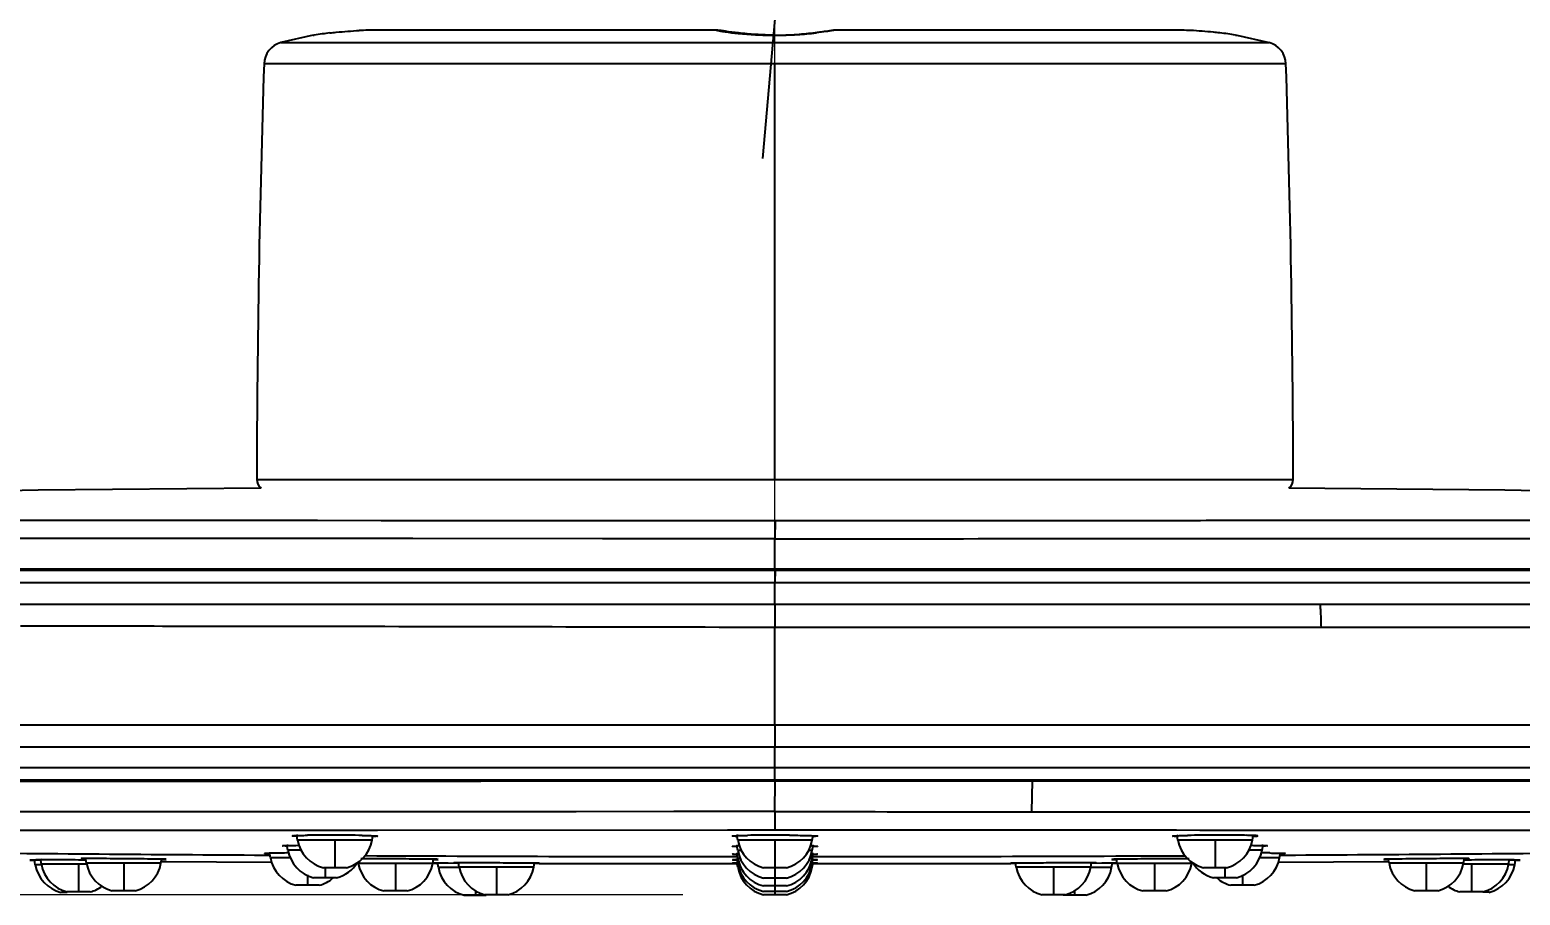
# Model space of a CAD drawing. Extents: x 0 to 3160, y 0 to 2315.
# Drawn here: x 1626.8 to 1691.5, y 1269.8 to 1307.4 of the extents above; entities that cross this region are included whole.
import ezdxf

# ---------------------------------------------------------------- set-up
doc = ezdxf.new("R2010")
doc.units = 0
doc.header["$LTSCALE"] = 10
doc.header["$MEASUREMENT"] = 0
doc.header["$PDMODE"] = 3
doc.header["$PDSIZE"] = -10
doc.linetypes.add('CENTER2', pattern=[28.575, 19.05, -3.175, 3.175, -3.175])
doc.layers.get('0').update_dxf_attribs({"linetype": 'CONTINUOUS'})
doc.layers.get('DEFPOINTS').update_dxf_attribs({"linetype": 'CONTINUOUS'})
doc.layers.add('Cneter', color=1, linetype='CENTER2', lineweight=13)
doc.styles.add('Daelim Dimension', font='')
doc.styles.get('Daelim Dimension').set_extended_font_data('나눔고딕')
doc.dimstyles.new('DEFAULT', dxfattribs={"dimscale": 2, "dimtxt": 2, "dimasz": 2, "dimexe": 0, "dimexo": 2, "dimgap": 1, "dimtad": 1, "dimdec": 1, "dimzin": 9, "dimdsep": 46, "dimtxsty": 'Daelim Dimension', "dimcen": 0.5, "dimclrd": 252, "dimclre": 252, "dimclrt": 3, "dimadec": 1, "dimazin": 0, "dimtfac": 1, "dimtdec": 1, "dimtix": 1, "dimtmove": 0, "dimatfit": 3, "dimfxl": 1, "dimtolj": 1, "dimtzin": 1, "dimlwd": 9, "dimlwe": 9, "dimarcsym": 0})

# ---------------------------------------------------------------- blocks, each defined once
blk = doc.blocks.new('*D8')
at = {"color": 5, "lineweight": 9, "ltscale": 0.5, "transparency": 16777216}
for p, q in [((1691.512, 1391.043), (1546.206, 1391.043)), ((1548.206, 1383.043), (1548.206, 1277.856)), ((1655.114, 1269.856), (1546.206, 1269.856))]:
    blk.add_line(p, q, dxfattribs=at)
at = {"color": 5, "ltscale": 0.5, "transparency": 16777216}
for points in [[(1546.873, 1383.043), (1549.539, 1383.043), (1548.206, 1391.043)], [(1546.873, 1277.856), (1549.539, 1277.856), (1548.206, 1269.856)]]:
    blk.add_solid(points, dxfattribs=at)
at = {"layer": 'DEFPOINTS', "color": 0, "ltscale": 0.5, "transparency": 16777216}
for p in [(1695.512, 1391.043), (1548.206, 1269.856), (1659.114, 1269.856)]:
    blk.add_point(p, dxfattribs=at)
at = {"color": 7, "lineweight": -3, "ltscale": 0.5, "transparency": 16777216, "insert": (1524.632, 1330.45), "char_height": 20, "attachment_point": 2, "rotation": 90, "style": 'Daelim Dimension'}
blk.add_mtext('\\A1;121', dxfattribs=at)
blk = doc.blocks.new('*D9')
at = {"color": 5, "lineweight": 9, "ltscale": 0.5, "transparency": 16777216}
for p, q in [((1659.114, 1273.856), (1659.114, 1437.376)), ((2066.626, 1346.077), (2066.626, 1437.376)), ((2058.626, 1435.376), (1667.114, 1435.376))]:
    blk.add_line(p, q, dxfattribs=at)
at = {"color": 5, "ltscale": 0.5, "transparency": 16777216}
for points in [[(1667.114, 1436.709), (1667.114, 1434.043), (1659.114, 1435.376)], [(2058.626, 1436.709), (2058.626, 1434.043), (2066.626, 1435.376)]]:
    blk.add_solid(points, dxfattribs=at)
at = {"layer": 'DEFPOINTS', "color": 0, "ltscale": 0.5, "transparency": 16777216}
for p in [(1659.114, 1435.376), (2066.626, 1342.077), (1659.114, 1269.856)]:
    blk.add_point(p, dxfattribs=at)
at = {"color": 7, "lineweight": -3, "ltscale": 0.5, "transparency": 16777216, "insert": (1862.87, 1459.093), "char_height": 20, "attachment_point": 2, "style": 'Daelim Dimension'}
blk.add_mtext('\\A1;450', dxfattribs=at)

msp = doc.modelspace()

# ---------------------------------------------------------------- linework, layer by layer
at = {"color": 7, "linetype": 'Continuous', "lineweight": -3}
for p, q in [((1639.066, 1307.171), (1637.662, 1306.856)), ((1639.066, 1307.171), (1639.108, 1307.177)), ((1656.562, 1307.392), (1641.806, 1307.392)), ((1656.569, 1307.392), (1656.562, 1307.39)), ((1656.562, 1307.39), (1656.621, 1307.374)), ((1676.421, 1307.392), (1661.666, 1307.392)), ((1679.113, 1307.178), (1679.163, 1307.171)), ((1679.162, 1307.171), (1680.566, 1306.856)), ((1636.614, 1287.892), (1681.614, 1287.892)), ((1690.795, 1287.428), (1681.427, 1287.507)), ((1754.099, 1286.123), (1690.795, 1287.428)), ((1659.114, 1283.996), (1659.114, 1285.314)), ((1659.116, 1283.997), (1619.451, 1283.998)), ((1699.114, 1283.998), (1659.117, 1283.997)), ((1626.28, 1283.41), (1648.239, 1283.416)), ((1648.239, 1283.416), (1648.378, 1283.416)), ((1648.378, 1283.416), (1659.114, 1283.417)), ((1666.436, 1283.417), (1666.586, 1283.417)), ((1683.816, 1283.414), (1703.632, 1283.415)), ((1638.193, 1282.455), (1637.77, 1282.455)), ((1641.37, 1282.456), (1638.193, 1282.455)), ((1641.794, 1282.456), (1641.37, 1282.456)), ((1642.468, 1282.456), (1641.794, 1282.456)), ((1657.314, 1282.456), (1656.297, 1282.456)), ((1659.114, 1282.456), (1657.314, 1282.456)), ((1682.82, 1281.471), (1683.558, 1281.472)), ((1683.558, 1281.472), (1683.716, 1281.472)), ((1686.851, 1281.473), (1719.15, 1281.449)), ((1622.549, 1274.784), (1636.896, 1274.787)), ((1636.896, 1274.787), (1646.34, 1274.787)), ((1647.797, 1274.786), (1646.339, 1274.786)), ((1659.113, 1274.787), (1647.797, 1274.786)), ((1659.114, 1274.788), (1659.089, 1273.469)), ((1670.278, 1274.796), (1659.112, 1274.796)), ((1675.126, 1274.787), (1670.278, 1274.787)), ((1677.74, 1274.787), (1675.126, 1274.787)), ((1678.24, 1274.787), (1677.74, 1274.787)), ((1678.74, 1274.787), (1678.24, 1274.787)), ((1681.348, 1274.788), (1678.74, 1274.787)), ((1728.521, 1274.787), (1681.348, 1274.788)), ((1638.389, 1272.229), (1638.35, 1272.451)), ((1641.62, 1272.229), (1641.657, 1272.441)), ((1657.499, 1272.227), (1657.46, 1272.444)), ((1660.73, 1272.227), (1660.768, 1272.444)), ((1676.608, 1272.229), (1676.571, 1272.441)), ((1679.839, 1272.229), (1679.878, 1272.451)), ((1637.204, 1271.468), (1637.164, 1271.695)), ((1637.966, 1271.797), (1637.926, 1272.021)), ((1638.393, 1272.006), (1638.466, 1272.007)), ((1657.499, 1271.782), (1657.46, 1271.999)), ((1657.499, 1271.438), (1657.46, 1271.655)), ((1660.73, 1271.782), (1660.768, 1271.999)), ((1660.73, 1271.438), (1660.768, 1271.655)), ((1679.762, 1272.007), (1679.835, 1272.006)), ((1680.262, 1271.797), (1680.302, 1272.021)), ((1681.024, 1271.468), (1681.064, 1271.695)), ((1626.789, 1271.362), (1626.76, 1271.362)), ((1626.76, 1271.362), (1626.948, 1271.36)), ((1626.947, 1271.36), (1626.789, 1271.362)), ((1627.209, 1271.358), (1626.947, 1271.36)), ((1626.999, 1271.161), (1626.957, 1271.397)), ((1627.261, 1271.181), (1627.22, 1271.416)), ((1629.203, 1271.365), (1628.877, 1271.368)), ((1629.222, 1271.229), (1629.181, 1271.463)), ((1632.5, 1271.402), (1632.438, 1271.403)), ((1632.453, 1271.229), (1632.488, 1271.431)), ((1632.453, 1271.311), (1637.277, 1271.277)), ((1640.505, 1271.034), (1639.505, 1271.034)), ((1640.971, 1271.251), (1641.022, 1271.251)), ((1641.022, 1271.22), (1641.013, 1271.27)), ((1644.253, 1271.22), (1644.29, 1271.428)), ((1644.29, 1271.228), (1644.262, 1271.228)), ((1644.262, 1271.228), (1644.449, 1271.227)), ((1644.449, 1271.227), (1644.29, 1271.228)), ((1644.924, 1271.225), (1644.449, 1271.227)), ((1644.499, 1271.037), (1644.46, 1271.256)), ((1645.369, 1271.223), (1644.924, 1271.225)), ((1645.406, 1271.052), (1645.366, 1271.277)), ((1648.685, 1271.231), (1648.623, 1271.232)), ((1648.637, 1271.052), (1648.674, 1271.263)), ((1648.871, 1271.212), (1657.499, 1271.212)), ((1657.484, 1271.238), (1657.45, 1271.238)), ((1657.499, 1271.194), (1657.465, 1271.384)), ((1657.499, 1271.052), (1657.474, 1271.19)), ((1659.614, 1271.031), (1658.614, 1271.031)), ((1660.73, 1271.194), (1660.763, 1271.384)), ((1660.73, 1271.212), (1669.357, 1271.212)), ((1660.73, 1271.052), (1660.754, 1271.19)), ((1660.777, 1271.238), (1660.743, 1271.238)), ((1660.746, 1271.231), (1660.779, 1271.232)), ((1669.592, 1271.052), (1669.554, 1271.263)), ((1672.873, 1271.244), (1672.81, 1271.244)), ((1672.822, 1271.052), (1672.862, 1271.277)), ((1673.307, 1271.225), (1672.859, 1271.223)), ((1673.72, 1271.227), (1673.307, 1271.225)), ((1673.779, 1271.227), (1673.72, 1271.227)), ((1673.73, 1271.037), (1673.768, 1271.256)), ((1673.966, 1271.228), (1673.779, 1271.227)), ((1673.78, 1271.227), (1673.937, 1271.228)), ((1673.937, 1271.228), (1673.966, 1271.228)), ((1673.975, 1271.22), (1673.938, 1271.428)), ((1677.206, 1271.251), (1677.247, 1271.251)), ((1678.724, 1271.034), (1677.724, 1271.034)), ((1680.951, 1271.277), (1685.775, 1271.311)), ((1685.775, 1271.229), (1685.74, 1271.431)), ((1689.058, 1271.431), (1688.995, 1271.431)), ((1689.006, 1271.229), (1689.047, 1271.463)), ((1689.351, 1271.368), (1689.025, 1271.365)), ((1691.018, 1271.382), (1690.959, 1271.382)), ((1690.967, 1271.181), (1691.008, 1271.416)), ((1691.279, 1271.36), (1691.226, 1271.36)), ((1691.23, 1271.161), (1691.267, 1271.371)), ((1691.468, 1271.362), (1691.279, 1271.36)), ((1691.282, 1271.36), (1691.438, 1271.362)), ((1691.438, 1271.362), (1691.468, 1271.362)), ((1639.319, 1270.272), (1638.319, 1270.272)), ((1640.081, 1270.601), (1639.082, 1270.601)), ((1659.614, 1270.587), (1658.614, 1270.587)), ((1659.614, 1270.242), (1658.614, 1270.242)), ((1679.147, 1270.601), (1678.147, 1270.601)), ((1679.909, 1270.272), (1678.909, 1270.272)), ((1628.114, 1269.966), (1628.377, 1269.966)), ((1629.377, 1269.985), (1628.377, 1269.985)), ((1631.337, 1270.034), (1630.337, 1270.034)), ((1643.137, 1270.025), (1642.137, 1270.025)), ((1645.614, 1269.842), (1646.581, 1269.842)), ((1647.521, 1269.857), (1646.521, 1269.857)), ((1659.614, 1269.999), (1658.614, 1269.999)), ((1659.614, 1269.856), (1658.614, 1269.856)), ((1671.707, 1269.857), (1670.707, 1269.857)), ((1672.614, 1269.842), (1671.62, 1269.842)), ((1676.091, 1270.025), (1675.091, 1270.025)), ((1687.891, 1270.034), (1686.891, 1270.034)), ((1689.851, 1269.985), (1688.851, 1269.985)), ((1690.114, 1269.966), (1689.851, 1269.966))]:
    msp.add_line(p, q, dxfattribs=at)
at = {"color": 9, "linetype": 'Continuous', "lineweight": -3}
for p, q in [((1637.662, 1306.856), (1680.566, 1306.856)), ((1681.299, 1305.924), (1636.929, 1305.924)), ((1659.114, 1287.892), (1659.114, 1305.924)), ((1564.433, 1286.123), (1637.425, 1286.114)), ((1637.425, 1286.114), (1637.47, 1286.114)), ((1637.47, 1286.114), (1637.529, 1286.114)), ((1637.529, 1286.114), (1637.557, 1286.114)), ((1637.557, 1286.114), (1637.79, 1286.114)), ((1637.79, 1286.114), (1639.25, 1286.113)), ((1639.25, 1286.113), (1642.017, 1286.112)), ((1642.017, 1286.112), (1642.304, 1286.112)), ((1642.304, 1286.112), (1649.716, 1286.107)), ((1649.716, 1286.107), (1650.506, 1286.107)), ((1650.506, 1286.107), (1650.778, 1286.107)), ((1650.778, 1286.107), (1651.834, 1286.106)), ((1659.115, 1286.104), (1659.114, 1285.314)), ((1662.359, 1286.105), (1663.813, 1286.106)), ((1663.813, 1286.106), (1668.512, 1286.109)), ((1668.512, 1286.109), (1673.388, 1286.111)), ((1673.388, 1286.111), (1673.564, 1286.111)), ((1678.824, 1286.113), (1679.076, 1286.114)), ((1679.076, 1286.114), (1679.661, 1286.114)), ((1679.661, 1286.114), (1680.288, 1286.114)), ((1680.288, 1286.114), (1680.449, 1286.114)), ((1680.449, 1286.114), (1680.699, 1286.114)), ((1680.699, 1286.114), (1680.759, 1286.114)), ((1680.759, 1286.114), (1680.804, 1286.114)), ((1680.804, 1286.114), (1751.791, 1286.119)), ((1643.058, 1285.321), (1563.034, 1285.334)), ((1643.388, 1285.321), (1643.058, 1285.321)), ((1651.62, 1285.317), (1643.388, 1285.321)), ((1659.115, 1283.93), (1614.099, 1283.929)), ((1659.115, 1283.93), (1659.114, 1283.417)), ((1659.115, 1283.997), (1659.115, 1283.93)), ((1683.231, 1283.928), (1659.115, 1283.93)), ((1729.072, 1283.93), (1683.231, 1283.928)), ((1659.114, 1281.476), (1682.82, 1281.471)), ((1659.114, 1277.234), (1659.114, 1281.474)), ((1577.504, 1277.232), (1659.114, 1277.234)), ((1659.113, 1277.234), (1659.114, 1276.278)), ((1659.114, 1277.234), (1740.761, 1277.228)), ((1565.048, 1276.277), (1659.114, 1276.278)), ((1659.113, 1274.855), (1659.114, 1276.278)), ((1659.114, 1276.278), (1730.038, 1276.278)), ((1659.113, 1275.366), (1615.397, 1275.366)), ((1621.059, 1274.855), (1646.333, 1274.854)), ((1646.333, 1274.854), (1647.79, 1274.854)), ((1729.612, 1275.364), (1659.113, 1275.364)), ((1659.113, 1274.854), (1728.504, 1274.855)), ((1659.113, 1274.787), (1659.113, 1274.855)), ((1670.278, 1274.787), (1670.247, 1273.469)), ((1627.264, 1273.458), (1625.598, 1273.458)), ((1627.511, 1273.458), (1627.264, 1273.458)), ((1627.776, 1273.458), (1627.511, 1273.458)), ((1627.933, 1273.458), (1627.776, 1273.458)), ((1628.18, 1273.458), (1627.933, 1273.458)), ((1628.485, 1273.458), (1628.18, 1273.458)), ((1629.236, 1273.458), (1628.485, 1273.458)), ((1629.304, 1273.458), (1629.236, 1273.458)), ((1629.583, 1273.458), (1629.304, 1273.458)), ((1629.966, 1273.458), (1629.583, 1273.458)), ((1630.244, 1273.458), (1629.966, 1273.458)), ((1631.533, 1273.458), (1630.244, 1273.458)), ((1631.935, 1273.458), (1631.533, 1273.458)), ((1632.196, 1273.458), (1631.935, 1273.458)), ((1634.05, 1273.458), (1632.196, 1273.458)), ((1634.248, 1273.458), (1634.05, 1273.458)), ((1637.508, 1273.459), (1634.248, 1273.458)), ((1637.713, 1273.459), (1637.508, 1273.459)), ((1637.932, 1273.46), (1637.713, 1273.459)), ((1638.136, 1273.46), (1637.932, 1273.46)), ((1641.424, 1273.461), (1638.136, 1273.46)), ((1641.849, 1273.461), (1641.424, 1273.461)), ((1642.055, 1273.461), (1641.849, 1273.461)), ((1642.79, 1273.462), (1642.055, 1273.461)), ((1642.991, 1273.462), (1642.79, 1273.462)), ((1643.339, 1273.462), (1642.991, 1273.462)), ((1643.551, 1273.462), (1643.339, 1273.462)), ((1643.759, 1273.462), (1643.551, 1273.462)), ((1644.001, 1273.462), (1643.759, 1273.462)), ((1644.756, 1273.463), (1644.001, 1273.462)), ((1645.419, 1273.463), (1644.756, 1273.463)), ((1645.732, 1273.463), (1645.419, 1273.463)), ((1645.832, 1273.464), (1645.732, 1273.463)), ((1645.917, 1273.464), (1645.832, 1273.464)), ((1646.047, 1273.464), (1645.917, 1273.464)), ((1646.8, 1273.464), (1646.047, 1273.464)), ((1647.38, 1273.464), (1646.8, 1273.464)), ((1647.465, 1273.464), (1647.38, 1273.464)), ((1647.713, 1273.465), (1647.465, 1273.464)), ((1648.114, 1273.465), (1647.713, 1273.465)), ((1648.378, 1273.465), (1648.114, 1273.465)), ((1649.436, 1273.466), (1648.378, 1273.465)), ((1649.639, 1273.466), (1649.436, 1273.466)), ((1650.285, 1273.466), (1649.639, 1273.466)), ((1650.488, 1273.466), (1650.285, 1273.466)), ((1654.727, 1273.468), (1650.488, 1273.466)), ((1655.12, 1273.468), (1654.727, 1273.468)), ((1655.656, 1273.468), (1655.12, 1273.468)), ((1655.92, 1273.468), (1655.656, 1273.468)), ((1657.058, 1273.469), (1655.92, 1273.468)), ((1657.261, 1273.469), (1657.058, 1273.469)), ((1657.767, 1273.469), (1657.261, 1273.469)), ((1658.573, 1273.469), (1657.767, 1273.469)), ((1658.695, 1273.469), (1658.573, 1273.469)), ((1659.089, 1273.469), (1658.695, 1273.469)), ((1659.114, 1273.469), (1659.113, 1272.679)), ((1670.247, 1273.464), (1670.747, 1273.464)), ((1670.747, 1273.464), (1671.414, 1273.464)), ((1671.414, 1273.464), (1671.584, 1273.464)), ((1671.584, 1273.464), (1671.899, 1273.463)), ((1671.899, 1273.463), (1672.198, 1273.463)), ((1672.198, 1273.463), (1672.301, 1273.463)), ((1672.301, 1273.463), (1672.393, 1273.463)), ((1672.393, 1273.463), (1672.566, 1273.463)), ((1672.566, 1273.463), (1672.817, 1273.463)), ((1672.817, 1273.463), (1673.483, 1273.462)), ((1673.483, 1273.462), (1674.482, 1273.462)), ((1674.482, 1273.462), (1674.688, 1273.462)), ((1674.688, 1273.462), (1675.451, 1273.461)), ((1675.451, 1273.461), (1675.978, 1273.461)), ((1675.978, 1273.461), (1676.184, 1273.461)), ((1676.184, 1273.461), (1676.289, 1273.461)), ((1676.289, 1273.461), (1676.387, 1273.461)), ((1676.387, 1273.461), (1676.813, 1273.461)), ((1676.813, 1273.461), (1676.955, 1273.461)), ((1676.955, 1273.461), (1680.092, 1273.459)), ((1680.092, 1273.459), (1680.297, 1273.459)), ((1680.297, 1273.459), (1680.516, 1273.459)), ((1680.516, 1273.459), (1680.721, 1273.459)), ((1680.721, 1273.459), (1683.971, 1273.458)), ((1683.971, 1273.458), (1684.17, 1273.458)), ((1684.17, 1273.458), (1685.726, 1273.458)), ((1685.726, 1273.458), (1686.08, 1273.458)), ((1686.08, 1273.458), (1686.281, 1273.458)), ((1686.281, 1273.458), (1688.249, 1273.458)), ((1688.249, 1273.458), (1688.514, 1273.458)), ((1688.514, 1273.458), (1688.916, 1273.458)), ((1688.916, 1273.458), (1689.268, 1273.458)), ((1689.268, 1273.458), (1690.049, 1273.458)), ((1690.049, 1273.458), (1690.332, 1273.458)), ((1690.332, 1273.458), (1690.451, 1273.458)), ((1690.451, 1273.458), (1690.716, 1273.458)), ((1690.716, 1273.458), (1690.998, 1273.458)), ((1690.998, 1273.458), (1692.959, 1273.458)), ((1636.76, 1272.669), (1636.964, 1272.669)), ((1636.964, 1272.669), (1638.152, 1272.67)), ((1638.152, 1272.67), (1638.926, 1272.67)), ((1641.62, 1272.229), (1638.389, 1272.229)), ((1638.926, 1272.67), (1640.004, 1272.67)), ((1640.004, 1272.67), (1640.666, 1272.67)), ((1640.005, 1272.229), (1640.005, 1271.034)), ((1640.666, 1272.67), (1641.854, 1272.671)), ((1641.854, 1272.671), (1657.058, 1272.679)), ((1657.058, 1272.679), (1657.263, 1272.679)), ((1657.263, 1272.679), (1659.113, 1272.679)), ((1660.73, 1272.227), (1657.499, 1272.227)), ((1659.113, 1272.679), (1660.967, 1272.679)), ((1659.114, 1272.227), (1659.114, 1269.856)), ((1660.967, 1272.679), (1661.17, 1272.679)), ((1676.374, 1272.672), (1676.546, 1272.672)), ((1676.546, 1272.672), (1677.561, 1272.671)), ((1679.839, 1272.229), (1676.608, 1272.229)), ((1677.561, 1272.671), (1678.225, 1272.671)), ((1678.224, 1272.229), (1678.224, 1271.034)), ((1678.225, 1272.671), (1680.075, 1272.67)), ((1680.075, 1272.67), (1680.235, 1272.67)), ((1680.235, 1272.67), (1681.265, 1272.67)), ((1681.265, 1272.67), (1681.468, 1272.669)), ((1636.967, 1271.581), (1637.204, 1271.58)), ((1638.555, 1271.797), (1637.966, 1271.797)), ((1657.263, 1271.515), (1657.497, 1271.515)), ((1657.669, 1271.782), (1657.499, 1271.782)), ((1660.73, 1271.782), (1660.559, 1271.782)), ((1660.731, 1271.515), (1660.965, 1271.515)), ((1680.262, 1271.797), (1679.673, 1271.797)), ((1681.024, 1271.58), (1681.262, 1271.581)), ((1627.269, 1271.161), (1626.999, 1271.161)), ((1629.24, 1271.181), (1627.261, 1271.181)), ((1628.877, 1271.181), (1628.877, 1269.985)), ((1632.453, 1271.229), (1629.222, 1271.229)), ((1630.837, 1271.229), (1630.837, 1270.034)), ((1638.092, 1271.468), (1637.204, 1271.468)), ((1639.582, 1271.034), (1639.582, 1270.601)), ((1644.253, 1271.22), (1641.022, 1271.22)), ((1642.637, 1271.22), (1642.637, 1270.025)), ((1645.412, 1271.037), (1644.499, 1271.037)), ((1648.637, 1271.052), (1645.406, 1271.052)), ((1647.021, 1271.052), (1647.021, 1269.857)), ((1657.631, 1271.438), (1657.499, 1271.438)), ((1657.592, 1271.194), (1657.499, 1271.194)), ((1657.553, 1271.052), (1657.499, 1271.052)), ((1660.73, 1271.438), (1660.62, 1271.438)), ((1660.73, 1271.194), (1660.636, 1271.194)), ((1660.73, 1271.052), (1660.675, 1271.052)), ((1672.822, 1271.052), (1669.592, 1271.052)), ((1671.207, 1271.052), (1671.207, 1269.857)), ((1673.73, 1271.037), (1672.817, 1271.037)), ((1677.206, 1271.22), (1673.975, 1271.22)), ((1675.591, 1271.22), (1675.591, 1270.025)), ((1678.647, 1271.034), (1678.647, 1270.601)), ((1681.024, 1271.468), (1680.136, 1271.468)), ((1689.006, 1271.229), (1685.775, 1271.229)), ((1687.391, 1271.229), (1687.391, 1270.034)), ((1690.967, 1271.181), (1688.988, 1271.181)), ((1689.351, 1271.181), (1689.351, 1269.985)), ((1691.23, 1271.161), (1690.959, 1271.161)), ((1638.819, 1270.723), (1638.819, 1270.272)), ((1679.409, 1270.723), (1679.409, 1270.272)), ((1646.114, 1270.047), (1646.114, 1269.842)), ((1672.114, 1270.047), (1672.114, 1269.842))]:
    msp.add_line(p, q, dxfattribs=at)
at = {"color": 7, "linetype": 'Continuous', "lineweight": -3}
msp.add_lwpolyline([(1636.801, 1287.507), (1627.116, 1287.425), (1564.131, 1286.123)], dxfattribs=at)
for centre, radius, start, end in [((1642.266, 1286.146), 21.267, 96.68968, 98.53845), ((1641.819, 1291.374), 16.018, 90.04422, 92.69507), ((1658.133, 1329.33), 22.21, 277.0633, 277.55653), ((1676.411, 1291.528), 15.863, 87.28602, 89.96244), ((1676.001, 1286.433), 20.978, 81.46707, 83.36046), ((1637.928, 1305.892), 1, 105.42164, 178.14195), ((1680.3, 1305.892), 1, 1.85805, 74.57836), ((2239.03, 1286.392), 602.418, 178.141952, 179.857335), ((1079.198, 1286.392), 602.418, 0.142665, 1.858048), ((1637.114, 1287.892), 0.5, 179.99996, 230.91722), ((1681.114, 1287.892), 0.5, 309.10507, 0.00004), ((1638.697, 1262.876), 9.563, 91.77474, 92.16368), ((1639.866, 1272.49), 1.5, 190.00003, 256.04555), ((1639.822, 1189.051), 83.397, 89.87491, 90.69292), ((1639.706, 1187.028), 85.421, 89.00567, 89.79989), ((1640.143, 1272.49), 1.5, 283.95445, 349.99997), ((1657.836, 1263.033), 9.401, 91.99256, 92.37164), ((1658.976, 1272.487), 1.5, 190.00003, 256.04555), ((1658.969, 1206.149), 66.297, 90.42319, 90.90504), ((1659.222, 1191.169), 81.278, 90.07618, 90.52365), ((1659.083, 1205.94), 66.507, 89.42666, 89.9735), ((1659.252, 1272.487), 1.5, 283.95445, 349.99997), ((1676.966, 1263.016), 9.416, 92.12541, 92.48401), ((1678.085, 1272.49), 1.5, 190.00003, 256.04555), ((1678.491, 1190.072), 82.377, 90.18603, 91.01751), ((1678.362, 1272.49), 1.5, 283.95445, 349.99997), ((1678.884, 1233.954), 38.492, 88.95433, 89.49453), ((1637.453, 1255.011), 16.66, 90.81169, 91.03547), ((1637.74, 1233.194), 38.479, 90.16331, 90.7792), ((1638.016, 1178.499), 93.174, 90.00804, 90.23726), ((1638.255, 1259.988), 12.015, 91.31294, 91.62942), ((1639.443, 1272.057), 1.5, 190.00033, 256.04555), ((1657.832, 1260.567), 11.417, 91.61077, 91.93305), ((1657.833, 1256.281), 15.354, 91.19943, 91.43676), ((1658.976, 1272.042), 1.5, 190.00003, 256.04555), ((1657.98, 1255.346), 16.64, 91.38515, 91.61527), ((1659.252, 1272.042), 1.5, 283.95445, 349.99997), ((1660.299, 1257.353), 14.632, 88.11002, 88.62376), ((1660.337, 1253.742), 17.894, 88.58105, 88.89828), ((1678.785, 1272.057), 1.5, 283.95445, 349.99997), ((1680.194, 1170.06), 101.614, 89.7721, 89.98228), ((1679.973, 1259.972), 12.031, 88.37215, 88.68722), ((1628.476, 1271.421), 1.5, 190.00003, 256.04555), ((1626.27, 1086.366), 185.018, 89.5609, 89.70944), ((1628.738, 1271.441), 1.5, 190.00003, 256.04555), ((1623.099, 680.987), 590.41, 89.439331, 89.554703), ((1630.699, 1271.49), 1.5, 190.00003, 256.04555), ((1628.226, 976.831), 294.602, 89.49215, 89.72322), ((1628.823, 1023.747), 247.683, 89.25912, 89.53403), ((1630.976, 1271.49), 1.5, 283.95445, 349.99967), ((1631.029, 1191.304), 80.112, 88.99216, 89.287), ((1638.681, 1271.728), 1.5, 190.00003, 256.04555), ((1639.72, 1272.057), 1.5, 283.95445, 327.84975), ((1642.499, 1271.48), 1.5, 190.00003, 256.04555), ((1641.538, 1187.811), 83.608, 90.06139, 90.2738), ((1641.556, 1051.255), 220.164, 89.71848, 90.02803), ((1641.758, 1078.028), 193.39, 89.38711, 89.73933), ((1642.776, 1271.48), 1.5, 283.95445, 349.99967), ((1643.245, 1213.969), 57.442, 89.00823, 89.42002), ((1643.796, 1246.37), 25.036, 88.84328, 88.98605), ((1645.976, 1271.298), 1.5, 190.00003, 256.04555), ((1645.457, 1079.301), 191.943, 89.88814, 90.03034), ((1646.883, 1271.313), 1.5, 190.00003, 256.04554), ((1645.26, 768.431), 502.812, 89.66383, 89.7993), ((1647.159, 1271.313), 1.5, 283.95445, 349.99997), ((1647.254, 1100.833), 170.404, 89.53979, 89.67859), ((1657.838, 1247.366), 24.021, 90.76608, 90.92977), ((1658.976, 1271.698), 1.5, 190.00003, 256.04555), ((1658.976, 1271.455), 1.5, 190.00003, 256.04555), ((1658.976, 1271.312), 1.5, 190.00003, 256.04555), ((1659.252, 1271.698), 1.5, 283.95445, 349.99997), ((1659.252, 1271.455), 1.5, 283.95445, 349.99997), ((1659.252, 1271.312), 1.5, 283.95445, 349.99997), ((1660.396, 1247.773), 23.614, 89.06943, 89.22125), ((1671.118, 1081.657), 189.581, 90.33249, 90.47594), ((1671.069, 1271.313), 1.5, 190.00003, 256.04554), ((1673.358, 761.156), 510.088, 90.10805, 90.24166), ((1671.345, 1271.313), 1.5, 283.95445, 349.99997), ((1672.766, 1098.276), 172.968, 89.98552, 90.12255), ((1672.252, 1271.298), 1.5, 283.95445, 349.99997), ((1675.452, 1271.48), 1.5, 190.00003, 256.04555), ((1676.645, 1055.117), 216.302, 90.27932, 90.59423), ((1676.618, 1075.974), 195.445, 89.95239, 90.3011), ((1675.729, 1271.48), 1.5, 283.95445, 349.99997), ((1676.72, 1197.964), 73.456, 89.71153, 89.9533), ((1678.508, 1272.057), 1.5, 212.15025, 256.04555), ((1679.547, 1271.728), 1.5, 283.95445, 349.99997), ((1687.252, 1271.49), 1.5, 190.00003, 256.04554), ((1689.934, 973.488), 297.945, 90.48913, 90.71766), ((1689.721, 1017.91), 253.523, 90.25752, 90.52659), ((1687.529, 1271.49), 1.5, 283.95445, 349.99997), ((1688.989, 1189.418), 82.013, 89.99525, 90.28459), ((1694.333, 771.719), 499.674, 90.43408, 90.57127), ((1689.49, 1271.441), 1.5, 283.95445, 349.99997), ((1689.752, 1271.421), 1.5, 283.95445, 349.99967), ((1691.836, 1106.961), 164.423, 90.30531, 90.4488), ((1629.015, 1271.441), 1.5, 283.95445, 305.96956), ((1638.958, 1271.728), 1.5, 283.95445, 310.56599), ((1679.27, 1271.728), 1.5, 229.43403, 256.04554), ((1689.213, 1271.441), 1.5, 234.03044, 256.04555)]:
    msp.add_arc(centre, radius, start, end, dxfattribs=at)
at = {"color": 9, "linetype": 'Continuous', "lineweight": -3}
for centre, radius, start, end in [((1659.114, 4942.821), 3671.307, 269.429952, 269.654361), ((1659.114, 4942.877), 3671.362, 269.722479, 269.97111), ((1659.114, 4942.831), 3671.317, 270.028892, 270.277525), ((1659.115, 4942.685), 3671.171, 270.345645, 270.570062)]:
    msp.add_arc(centre, radius, start, end, dxfattribs=at)
at = {"color": 7, "linetype": 'Continuous', "lineweight": -3}
for points, start_tangent, end_tangent in [([(1639.788, 1307.268), (1640.065, 1307.298), (1641.066, 1307.374)], (0.993233, 0.116137), (0.998901, 0.046862)), ([(1656.628, 1307.387), (1656.608, 1307.389), (1656.569, 1307.392)], (-0.99344, 0.114351), (-1, -0.000085)), ([(1656.621, 1307.374), (1656.75, 1307.35), (1656.945, 1307.318), (1657.515, 1307.249), (1658.266, 1307.192), (1659.114, 1307.171)], (0.978129, -0.207999), (1, 0)), ([(1659.114, 1307.173), (1658.273, 1307.201), (1657.528, 1307.269), (1656.958, 1307.342), (1656.76, 1307.369), (1656.628, 1307.387)], (-1, 0), (-0.99344, 0.114351)), ([(1659.114, 1307.173), (1660.057, 1307.208), (1660.864, 1307.288)], (1, 0), (0.992421, 0.122884)), ([(1659.114, 1307.171), (1660.085, 1307.199), (1660.908, 1307.27)], (1, 0), (0.993479, 0.114013)), ([(1661.607, 1307.374), (1661.502, 1307.354), (1661.349, 1307.328), (1660.908, 1307.27)], (-0.978135, -0.207972), (-0.993479, -0.114013)), ([(1661.054, 1307.313), (1661.187, 1307.331), (1661.493, 1307.373)], (0.991351, 0.131234), (0.991036, 0.133597)), ([(1661.493, 1307.373), (1661.52, 1307.377), (1661.586, 1307.385)], (0.991036, 0.133597), (0.992869, 0.119208)), ([(1661.586, 1307.385), (1661.604, 1307.387), (1661.644, 1307.391)], (0.992869, 0.119208), (0.997292, 0.073541)), ([(1661.666, 1307.39), (1661.665, 1307.389), (1661.663, 1307.388), (1661.651, 1307.384), (1661.633, 1307.38), (1661.607, 1307.374)], (-0.022652, -0.999743), (-0.978135, -0.207972)), ([(1661.644, 1307.391), (1661.648, 1307.391), (1661.659, 1307.392)], (0.997292, 0.073541), (1, -0.000486)), ([(1661.659, 1307.392), (1661.662, 1307.392), (1661.666, 1307.391)], (1, -0.000486), (0.80414, -0.59444)), ([(1678.426, 1307.27), (1678.151, 1307.3), (1677.162, 1307.374)], (-0.993313, 0.115449), (-0.998901, 0.046863)), ([(1659.114, 1283.417), (1660.938, 1283.417), (1666.436, 1283.417)], (1, 0.000141), (1, -0.000237)), ([(1666.586, 1283.417), (1670.916, 1283.416), (1683.816, 1283.414)], (1, -0.000241), (1, 0.000047)), ([(1637.77, 1282.455), (1633.96, 1282.454), (1622.965, 1282.453)], (-1, -0.000256), (-1, 0.000076)), ([(1656.297, 1282.456), (1652.712, 1282.456), (1642.468, 1282.456)], (-1, 0.000112), (-1, -0.000188)), ([(1724.727, 1282.46), (1715.076, 1282.459), (1704.844, 1282.467), (1694.013, 1282.462), (1682.771, 1282.457)], (-1, 0.000466), (-1, -0.000606)), ([(1626.362, 1281.532), (1628.213, 1281.531), (1633.95, 1281.524)], (1, -0.000869), (0.999999, -0.001281)), ([(1633.95, 1281.524), (1639.751, 1281.516), (1659.114, 1281.476)], (0.999999, -0.001281), (0.999997, -0.002472)), ([(1683.716, 1281.472), (1684.507, 1281.472), (1686.851, 1281.473)], (1, 0.000477), (1, 0.000209)), ([(1638.153, 1272.416), (1638.164, 1272.42), (1638.199, 1272.424), (1638.256, 1272.428), (1638.336, 1272.432)], (-0.165609, 0.986191), (0.999278, 0.037994)), ([(1638.182, 1272.41), (1638.16, 1272.413), (1638.153, 1272.416)], (-0.993381, 0.114862), (-0.16561, 0.986191)), ([(1638.343, 1272.4), (1638.29, 1272.402), (1638.182, 1272.41)], (-0.999039, 0.043837), (-0.993381, 0.114862)), ([(1638.401, 1272.434), (1638.488, 1272.436), (1638.814, 1272.442)], (0.999513, 0.03121), (0.999912, 0.013258)), ([(1641.189, 1272.436), (1641.334, 1272.433), (1641.672, 1272.423)], (0.999826, -0.018678), (0.99904, -0.043798)), ([(1641.854, 1272.406), (1641.842, 1272.402), (1641.806, 1272.398), (1641.746, 1272.394), (1641.664, 1272.39)], (-0.153983, -0.988073), (-0.999261, -0.038435)), ([(1641.672, 1272.423), (1641.722, 1272.42), (1641.824, 1272.413)], (0.99904, -0.043798), (0.993829, -0.110926)), ([(1641.824, 1272.413), (1641.847, 1272.409), (1641.854, 1272.406)], (0.993829, -0.110926), (-0.153983, -0.988073)), ([(1657.263, 1272.409), (1657.274, 1272.413), (1657.309, 1272.417), (1657.367, 1272.421), (1657.447, 1272.425)], (-0.173157, 0.984894), (0.999134, 0.041607)), ([(1657.292, 1272.402), (1657.271, 1272.406), (1657.263, 1272.409)], (-0.99348, 0.11401), (-0.173157, 0.984894)), ([(1657.454, 1272.392), (1657.4, 1272.395), (1657.292, 1272.402)], (-0.99912, 0.041949), (-0.99348, 0.11401)), ([(1657.509, 1272.428), (1657.596, 1272.43), (1657.922, 1272.437)], (0.999387, 0.034995), (0.999866, 0.016374)), ([(1659.749, 1272.444), (1659.898, 1272.443), (1660.306, 1272.437)], (0.999962, -0.008719), (0.999866, -0.016374)), ([(1660.306, 1272.437), (1660.449, 1272.435), (1660.781, 1272.425)], (0.999866, -0.016374), (0.999134, -0.041609)), ([(1660.965, 1272.409), (1660.952, 1272.405), (1660.916, 1272.4), (1660.856, 1272.396), (1660.774, 1272.392)], (-0.173057, -0.984912), (-0.99912, -0.041941)), ([(1660.781, 1272.425), (1660.833, 1272.423), (1660.937, 1272.415)], (0.999134, -0.041609), (0.993384, -0.114843)), ([(1660.937, 1272.415), (1660.958, 1272.412), (1660.965, 1272.409)], (0.993384, -0.114843), (-0.173057, -0.984912)), ([(1676.374, 1272.406), (1676.385, 1272.41), (1676.42, 1272.414), (1676.478, 1272.419), (1676.558, 1272.423)], (-0.168001, 0.985787), (0.999052, 0.043542)), ([(1676.404, 1272.4), (1676.382, 1272.403), (1676.374, 1272.406)], (-0.994237, 0.107208), (-0.168001, 0.985787)), ([(1676.562, 1272.39), (1676.51, 1272.393), (1676.404, 1272.4)], (-0.999254, 0.038613), (-0.994237, 0.107208)), ([(1676.617, 1272.425), (1676.703, 1272.428), (1677.028, 1272.436)], (0.999305, 0.037289), (0.99982, 0.018951)), ([(1679.224, 1272.445), (1678.992, 1272.446), (1678.224, 1272.448)], (-0.999956, 0.009356), (-0.999996, -0.002693)), ([(1679.875, 1272.432), (1679.814, 1272.434), (1679.587, 1272.44)], (-0.999361, 0.035741), (-0.999829, 0.018484)), ([(1680.075, 1272.416), (1680.063, 1272.421), (1680.025, 1272.425), (1679.962, 1272.429), (1679.875, 1272.432)], (0.053813, 0.998551), (-0.999361, 0.035741)), ([(1679.887, 1272.4), (1679.938, 1272.402), (1680.044, 1272.41)], (0.999029, 0.044058), (0.99385, 0.110734)), ([(1680.044, 1272.41), (1680.067, 1272.413), (1680.075, 1272.416)], (0.99385, 0.110734), (0.053813, 0.998551)), ([(1636.967, 1271.66), (1636.97, 1271.661), (1636.978, 1271.662), (1636.993, 1271.663), (1637.013, 1271.664), (1637.071, 1271.666), (1637.152, 1271.668)], (-0.161738, 0.986834), (0.999834, 0.018207)), ([(1636.995, 1271.656), (1636.974, 1271.658), (1636.967, 1271.66)], (-0.997597, 0.06929), (-0.161738, 0.986834)), ([(1637.155, 1271.65), (1637.103, 1271.651), (1636.995, 1271.656)], (-0.999589, 0.028676), (-0.997597, 0.06929)), ([(1637.73, 1271.986), (1637.741, 1271.99), (1637.775, 1271.993), (1637.833, 1271.996), (1637.913, 1271.998)], (-0.163923, 0.986473), (0.99959, 0.02863)), ([(1637.758, 1271.981), (1637.737, 1271.984), (1637.73, 1271.986)], (-0.99581, 0.091442), (-0.163923, 0.986473)), ([(1637.918, 1271.973), (1637.866, 1271.975), (1637.758, 1271.981)], (-0.999358, 0.035833), (-0.99581, 0.091442)), ([(1637.979, 1272), (1638.066, 1272.002), (1638.393, 1272.006)], (0.999733, 0.023108), (0.999956, 0.009398)), ([(1657.263, 1271.964), (1657.275, 1271.968), (1657.309, 1271.971), (1657.367, 1271.975), (1657.447, 1271.978)], (-0.17028, 0.985396), (0.999424, 0.033925)), ([(1657.292, 1271.959), (1657.271, 1271.962), (1657.263, 1271.964)], (-0.995721, 0.092406), (-0.17028, 0.985396)), ([(1657.263, 1271.62), (1657.266, 1271.622), (1657.275, 1271.623), (1657.289, 1271.624), (1657.31, 1271.625), (1657.368, 1271.628), (1657.448, 1271.63)], (-0.169998, 0.985444), (0.999682, 0.025215)), ([(1657.291, 1271.616), (1657.271, 1271.618), (1657.263, 1271.62)], (-0.997585, 0.069453), (-0.169998, 0.985444)), ([(1657.452, 1271.61), (1657.399, 1271.612), (1657.291, 1271.616)], (-0.999685, 0.025091), (-0.997585, 0.069453)), ([(1657.453, 1271.951), (1657.4, 1271.953), (1657.292, 1271.959)], (-0.999443, 0.033386), (-0.995721, 0.092406)), ([(1660.965, 1271.964), (1660.952, 1271.961), (1660.916, 1271.958), (1660.857, 1271.954), (1660.775, 1271.951)], (-0.17021, -0.985408), (-0.999443, -0.033368)), ([(1660.965, 1271.62), (1660.962, 1271.619), (1660.952, 1271.618), (1660.937, 1271.616), (1660.917, 1271.615), (1660.857, 1271.613), (1660.776, 1271.61)], (-0.169931, -0.985456), (-0.999685, -0.025102)), ([(1660.78, 1271.63), (1660.832, 1271.629), (1660.937, 1271.624)], (0.999682, -0.025215), (0.997612, -0.069061)), ([(1660.781, 1271.978), (1660.832, 1271.976), (1660.937, 1271.97)], (0.999424, -0.033926), (0.995717, -0.092457)), ([(1660.937, 1271.97), (1660.958, 1271.967), (1660.965, 1271.964)], (0.995717, -0.092457), (-0.17021, -0.985408)), ([(1660.937, 1271.624), (1660.958, 1271.622), (1660.965, 1271.62)], (0.997612, -0.069061), (-0.169931, -0.985456)), ([(1679.835, 1272.006), (1679.954, 1272.005), (1680.249, 1272)], (0.999956, -0.009394), (0.999733, -0.023104)), ([(1680.499, 1271.986), (1680.495, 1271.985), (1680.486, 1271.983), (1680.471, 1271.981), (1680.45, 1271.98), (1680.39, 1271.976), (1680.308, 1271.973)], (-0.159073, -0.987267), (-0.999365, -0.035621)), ([(1680.315, 1271.998), (1680.365, 1271.997), (1680.469, 1271.992)], (0.999591, -0.028601), (0.996625, -0.08209)), ([(1680.469, 1271.992), (1680.491, 1271.989), (1680.499, 1271.986)], (0.996625, -0.08209), (-0.159073, -0.987267)), ([(1680.598, 1271.673), (1680.741, 1271.672), (1681.076, 1271.668)], (0.999991, -0.004245), (0.999834, -0.018196)), ([(1681.261, 1271.66), (1681.258, 1271.659), (1681.249, 1271.657), (1681.234, 1271.656), (1681.213, 1271.655), (1681.153, 1271.652), (1681.071, 1271.65)], (-0.155091, -0.9879), (-0.999593, -0.028531)), ([(1681.076, 1271.668), (1681.127, 1271.667), (1681.231, 1271.663)], (0.999834, -0.018196), (0.998358, -0.05729)), ([(1681.231, 1271.663), (1681.254, 1271.662), (1681.261, 1271.66)], (0.998358, -0.05729), (-0.155091, -0.9879)), ([(1627.053, 1271.382), (1627.03, 1271.382), (1627.023, 1271.382)], (-0.999988, -0.004927), (0.158051, -0.987431)), ([(1627.023, 1271.382), (1627.026, 1271.381), (1627.035, 1271.381), (1627.05, 1271.38), (1627.071, 1271.38), (1627.13, 1271.379), (1627.212, 1271.378)], (0.158051, -0.987431), (0.999881, -0.015409)), ([(1627.208, 1271.382), (1627.157, 1271.382), (1627.053, 1271.382)], (-0.999991, 0.004286), (-0.999988, -0.004927)), ([(1629.013, 1271.43), (1628.991, 1271.429), (1628.984, 1271.428)], (-0.99978, -0.020956), (0.164709, -0.986342)), ([(1628.984, 1271.428), (1628.987, 1271.428), (1628.996, 1271.427), (1629.011, 1271.426), (1629.032, 1271.425), (1629.091, 1271.424), (1629.173, 1271.422)], (0.164709, -0.986342), (0.999801, -0.01995)), ([(1629.169, 1271.431), (1629.118, 1271.431), (1629.013, 1271.43)], (-0.999997, -0.002241), (-0.99978, -0.020956)), ([(1629.649, 1271.43), (1629.506, 1271.43), (1629.169, 1271.431)], (-0.999991, 0.004304), (-0.999997, -0.002241)), ([(1632.498, 1271.393), (1632.55, 1271.393), (1632.657, 1271.394)], (0.999996, 0.002737), (0.999742, 0.022728)), ([(1632.685, 1271.396), (1632.682, 1271.396), (1632.674, 1271.397), (1632.659, 1271.398), (1632.639, 1271.399), (1632.58, 1271.4), (1632.5, 1271.402)], (0.169412, 0.985545), (-0.999805, 0.019753)), ([(1632.657, 1271.394), (1632.678, 1271.395), (1632.685, 1271.396)], (0.999742, 0.022728), (0.169412, 0.985545)), ([(1644.299, 1271.388), (1644.351, 1271.389), (1644.459, 1271.391)], (0.999943, 0.010711), (0.999277, 0.038023)), ([(1644.487, 1271.394), (1644.484, 1271.394), (1644.475, 1271.395), (1644.461, 1271.396), (1644.44, 1271.397), (1644.382, 1271.399), (1644.301, 1271.401)], (0.170637, 0.985334), (-0.999795, 0.020271)), ([(1644.459, 1271.391), (1644.479, 1271.392), (1644.487, 1271.394)], (0.999277, 0.038023), (0.170637, 0.985334)), ([(1645.197, 1271.243), (1645.176, 1271.243), (1645.169, 1271.243)], (-0.999944, -0.010604), (0.166933, -0.985968)), ([(1645.169, 1271.243), (1645.172, 1271.242), (1645.181, 1271.242), (1645.196, 1271.242), (1645.217, 1271.241), (1645.275, 1271.241), (1645.357, 1271.24)], (0.166933, -0.985968), (0.999956, -0.009433)), ([(1645.355, 1271.244), (1645.303, 1271.244), (1645.197, 1271.243)], (-0.999999, -0.001285), (-0.999944, -0.010604)), ([(1647.021, 1271.24), (1646.7, 1271.241), (1645.832, 1271.244)], (-0.999992, 0.00389), (-0.999998, 0.001805)), ([(1648.683, 1271.227), (1648.736, 1271.227), (1648.843, 1271.228)], (0.999998, 0.001747), (0.999936, 0.011355)), ([(1648.871, 1271.228), (1648.868, 1271.229), (1648.859, 1271.229), (1648.844, 1271.229), (1648.824, 1271.23), (1648.765, 1271.23), (1648.685, 1271.231)], (0.167894, 0.985805), (-0.999959, 0.00907)), ([(1648.843, 1271.228), (1648.864, 1271.228), (1648.871, 1271.228)], (0.999936, 0.011355), (0.167894, 0.985805)), ([(1657.291, 1271.38), (1657.27, 1271.378), (1657.263, 1271.377)], (-0.99898, -0.045152), (0.170526, -0.985353)), ([(1657.263, 1271.377), (1657.266, 1271.376), (1657.275, 1271.375), (1657.29, 1271.375), (1657.311, 1271.374), (1657.37, 1271.372), (1657.451, 1271.371)], (0.170526, -0.985353), (0.999863, -0.01658)), ([(1657.292, 1271.236), (1657.27, 1271.235), (1657.263, 1271.235)], (-0.999765, -0.021691), (0.105357, -0.994434)), ([(1657.263, 1271.235), (1657.266, 1271.234), (1657.275, 1271.234), (1657.29, 1271.234), (1657.311, 1271.233), (1657.37, 1271.232), (1657.452, 1271.232)], (0.105357, -0.994434), (0.999966, -0.00819)), ([(1657.449, 1271.384), (1657.397, 1271.383), (1657.291, 1271.38)], (-0.999867, -0.016331), (-0.99898, -0.045152)), ([(1657.45, 1271.238), (1657.398, 1271.237), (1657.292, 1271.236)], (-0.99997, -0.007791), (-0.999765, -0.021691)), ([(1660.777, 1271.371), (1660.829, 1271.372), (1660.937, 1271.375)], (0.999862, 0.016595), (0.998962, 0.04555)), ([(1660.965, 1271.235), (1660.962, 1271.235), (1660.953, 1271.236), (1660.938, 1271.236), (1660.918, 1271.236), (1660.859, 1271.237), (1660.777, 1271.238)], (0.198272, 0.980147), (-0.99997, 0.007782)), ([(1660.779, 1271.232), (1660.829, 1271.232), (1660.934, 1271.233)], (0.999966, 0.008229), (0.99977, 0.021455)), ([(1660.965, 1271.377), (1660.962, 1271.378), (1660.953, 1271.379), (1660.939, 1271.38), (1660.918, 1271.38), (1660.86, 1271.382), (1660.78, 1271.384)], (0.170479, 0.985361), (-0.999867, 0.01633)), ([(1660.934, 1271.233), (1660.957, 1271.234), (1660.965, 1271.235)], (0.99977, 0.021455), (0.198272, 0.980147)), ([(1660.937, 1271.375), (1660.958, 1271.376), (1660.965, 1271.377)], (0.998962, 0.04555), (0.170479, 0.985361)), ([(1669.386, 1271.229), (1669.365, 1271.229), (1669.358, 1271.228)], (-0.999828, -0.018573), (0.167861, -0.985811)), ([(1669.358, 1271.228), (1669.361, 1271.228), (1669.369, 1271.228), (1669.384, 1271.228), (1669.405, 1271.227), (1669.464, 1271.227), (1669.545, 1271.227)], (0.167861, -0.985811), (0.999998, -0.001748)), ([(1669.544, 1271.231), (1669.491, 1271.231), (1669.386, 1271.229)], (-0.999959, -0.009072), (-0.999828, -0.018573)), ([(1671.207, 1271.24), (1670.886, 1271.239), (1670.018, 1271.235)], (-0.999992, -0.00389), (-0.999982, -0.005953)), ([(1672.872, 1271.24), (1672.924, 1271.24), (1673.031, 1271.242)], (0.999955, 0.009435), (0.999818, 0.019067)), ([(1673.059, 1271.243), (1673.056, 1271.243), (1673.047, 1271.243), (1673.033, 1271.243), (1673.012, 1271.244), (1672.954, 1271.244), (1672.873, 1271.244)], (0.166904, 0.985973), (-0.999999, 0.001287)), ([(1673.031, 1271.242), (1673.052, 1271.242), (1673.059, 1271.243)], (0.999818, 0.019067), (0.166904, 0.985973)), ([(1673.769, 1271.396), (1673.748, 1271.395), (1673.741, 1271.394)], (-0.998874, -0.047444), (0.170646, -0.985332)), ([(1673.741, 1271.394), (1673.745, 1271.393), (1673.754, 1271.392), (1673.768, 1271.391), (1673.789, 1271.391), (1673.848, 1271.39), (1673.929, 1271.388)], (0.170646, -0.985332), (0.999943, -0.010711)), ([(1673.927, 1271.401), (1673.875, 1271.4), (1673.769, 1271.396)], (-0.999795, -0.02027), (-0.998874, -0.047444)), ([(1674.402, 1271.407), (1674.26, 1271.406), (1673.927, 1271.401)], (-0.999939, -0.011052), (-0.999795, -0.02027)), ([(1685.571, 1271.398), (1685.55, 1271.397), (1685.543, 1271.396)], (-0.999219, -0.039518), (0.169385, -0.98555)), ([(1685.543, 1271.396), (1685.546, 1271.395), (1685.555, 1271.395), (1685.57, 1271.394), (1685.59, 1271.394), (1685.649, 1271.393), (1685.73, 1271.393)], (0.169385, -0.98555), (0.999996, -0.002738)), ([(1685.728, 1271.402), (1685.676, 1271.401), (1685.571, 1271.398)], (-0.999805, -0.019754), (-0.999219, -0.039518)), ([(1686.202, 1271.409), (1686.061, 1271.407), (1685.728, 1271.402)], (-0.999914, -0.013142), (-0.999805, -0.019754)), ([(1689.056, 1271.422), (1689.109, 1271.423), (1689.216, 1271.426)], (0.9998, 0.020001), (0.999212, 0.039687)), ([(1689.244, 1271.428), (1689.241, 1271.429), (1689.233, 1271.429), (1689.218, 1271.43), (1689.197, 1271.43), (1689.139, 1271.43), (1689.058, 1271.431)], (0.168431, 0.985713), (-0.999998, 0.002224)), ([(1689.216, 1271.426), (1689.237, 1271.427), (1689.244, 1271.428)], (0.999212, 0.039687), (0.168431, 0.985713)), ([(1691.205, 1271.382), (1691.202, 1271.382), (1691.194, 1271.382), (1691.179, 1271.382), (1691.158, 1271.382), (1691.099, 1271.382), (1691.018, 1271.382)], (0.17311, 0.984903), (-0.999991, -0.004312)), ([(1691.018, 1271.378), (1691.07, 1271.378), (1691.177, 1271.38)], (0.999881, 0.015451), (0.999683, 0.025166)), ([(1691.177, 1271.38), (1691.198, 1271.381), (1691.205, 1271.382)], (0.999683, 0.025166), (0.17311, 0.984903))]:
    msp.add_spline(points, degree=3, dxfattribs=dict(at, start_tangent=start_tangent, end_tangent=end_tangent))
at = {"color": 9, "linetype": 'Continuous', "lineweight": -3}
for points, start_tangent, end_tangent in [([(1651.834, 1286.106), (1659.115, 1286.104)], (1, -0.000489), (1, -0.000015)), ([(1659.115, 1286.104), (1662.359, 1286.105)], (1, 0.000117), (1, 0.000421)), ([(1673.564, 1286.111), (1674.881, 1286.112), (1678.824, 1286.113)], (1, 0.000472), (1, 0.000305)), ([(1659.114, 1285.315), (1651.62, 1285.317)], (-1, 0.000015), (-1, 0.000493)), ([(1659.114, 1285.314), (1679.261, 1285.323), (1699.12, 1285.324)], (1, 0.000118), (1, -0.000146)), ([(1659.114, 1282.456), (1659.114, 1283.417)], (-0.003503, 0.999994), (-0.000144, 1)), ([(1659.114, 1282.456), (1659.113, 1282.238), (1659.114, 1281.476)], (0.003503, -0.999994), (0.000026, -1)), ([(1682.771, 1282.457), (1676.815, 1282.455), (1659.114, 1282.456)], (-1, -0.000606), (-1, 0.000141)), ([(1682.771, 1282.457), (1682.791, 1282.238), (1682.82, 1281.471)], (0.108633, -0.994082), (0.001155, -0.999999)), ([(1647.79, 1274.854), (1650.618, 1274.854), (1659.113, 1274.855)], (1, -0.000011), (1, 0.000145)), ([(1659.114, 1273.469), (1661.9, 1273.468), (1670.247, 1273.464)], (1, -0.000015), (1, -0.00057)), ([(1623.028, 1272.669), (1626.443, 1272.669), (1636.76, 1272.669)], (1, -0.000093), (1, 0.000198)), ([(1661.17, 1272.679), (1664.977, 1272.678), (1676.374, 1272.672)], (1, -0.000191), (1, -0.00051)), ([(1681.468, 1272.669), (1684.918, 1272.669), (1695.2, 1272.669)], (1, -0.00033), (1, 0.000123))]:
    msp.add_spline(points, degree=3, dxfattribs=dict(at, start_tangent=start_tangent, end_tangent=end_tangent))
at = {"layer": 'Cneter', "lineweight": -3, "ltscale": 0.5}
msp.add_line((1658.59, 1301.812), (1664.161, 1365.485), dxfattribs=at)

# ---------------------------------------------------------------- dimensions: what is measured, and where the dimension line sits
at = {"color": 5, "lineweight": -3, "ltscale": 0.5}
dim = msp.add_linear_dim(base=(1659.114, 1435.376), p1=(2066.626, 1342.077), p2=(1659.114, 1269.856), angle=180, text='450', dimstyle='DEFAULT', override={"dimtxt": 10, "dimasz": 4, "dimexe": 1, "dimdec": 0, "dimclrd": 5, "dimclre": 5, "dimclrt": 7}, dxfattribs=at)
dim.commit()
dim.dimension.update_dxf_attribs({"geometry": '*D9', "text_midpoint": (1862.87, 1435.376), "dimtype": 160})
dim = msp.add_linear_dim(base=(1548.206, 1269.856), p1=(1695.512, 1391.043), p2=(1659.114, 1269.856), angle=270, dimstyle='DEFAULT', override={"dimtxt": 10, "dimasz": 4, "dimexe": 1, "dimdec": 0, "dimclrd": 5, "dimclre": 5, "dimclrt": 7}, dxfattribs=at)
dim.commit()
dim.dimension.update_dxf_attribs({"geometry": '*D8', "text_midpoint": (1548.206, 1330.45), "dimtype": 160})

doc.saveas('drawing.dxf')
